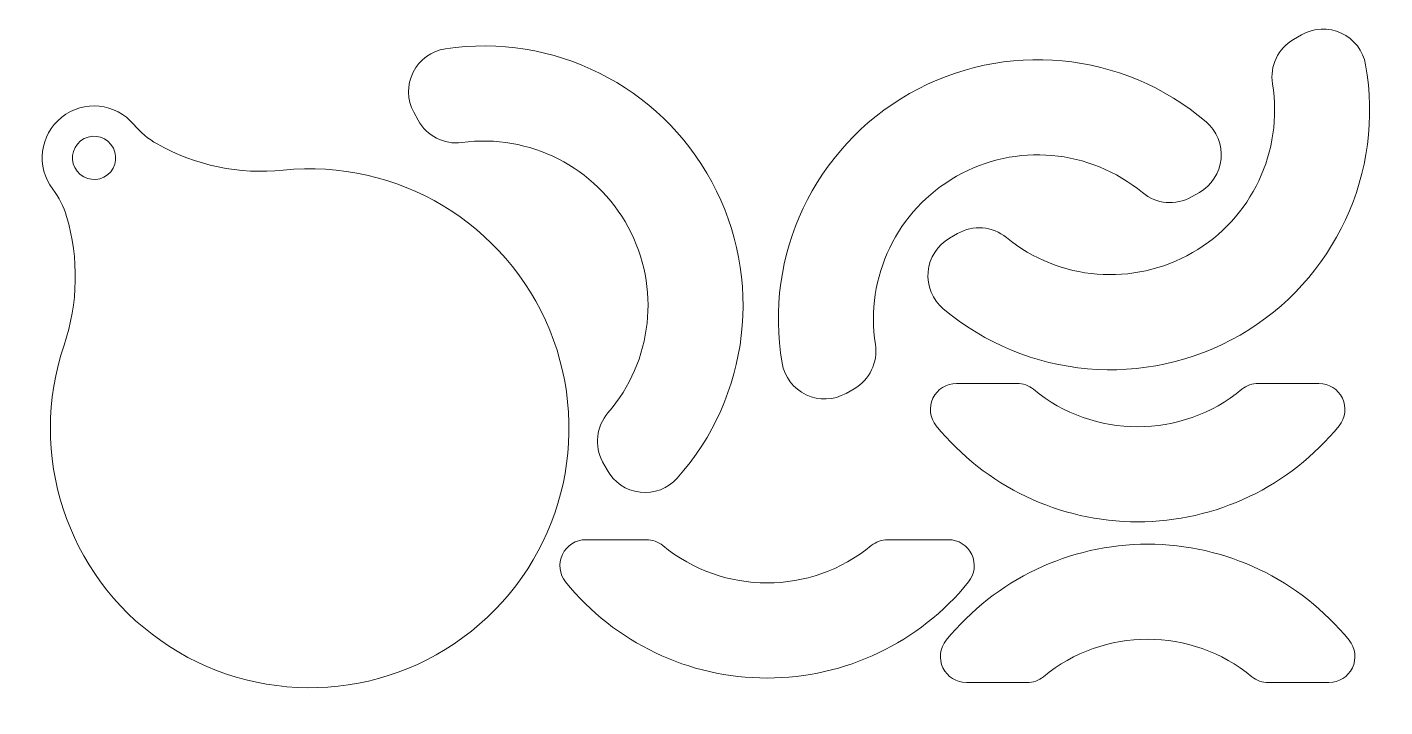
# Model space of a CAD drawing. Header units: centimetres. Extents: x -10.02 to -0.05, y 9.69 to 14.68.
import ezdxf

# ---------------------------------------------------------------- set-up
doc = ezdxf.new("R2010")
doc.units = ezdxf.units.CM
doc.header["$MEASUREMENT"] = 0
doc.layers.add('layer 1', color=7, linetype='Continuous')

msp = doc.modelspace()

# ---------------------------------------------------------------- linework, layer by layer
at = {"layer": 'layer 1', "color": 242, "lineweight": 9}
for points in [[(-0.1908, 14.40101), (-0.20899, 14.50287), (-0.27566, 14.58947), (-0.36948, 14.6331), (-0.36948, 14.6331), (-0.46331, 14.67673), (-0.5725, 14.6719), (-0.6621, 14.62017)], [(-5.24777, 11.36628), (-4.71372, 11.96509), (-4.61212, 12.83433), (-4.99368, 13.54016), (-4.99368, 13.54016), (-5.37524, 14.24599), (-6.15815, 14.63708), (-6.95166, 14.51823)], [(-1.36308, 13.98129), (-1.97315, 14.50245), (-2.84436, 14.58548), (-3.54189, 14.18895), (-3.54189, 14.18895), (-4.23941, 13.79242), (-4.61372, 13.00135), (-4.47797, 12.21055)], [(-6.95166, 14.51823), (-7.05399, 14.5029), (-7.14243, 14.43868), (-7.18866, 14.34611), (-7.18866, 14.34611), (-7.23491, 14.25355), (-7.23313, 14.14426), (-7.18393, 14.05325)], [(-3.29378, 12.6095), (-2.68025, 12.09243), (-1.8085, 12.01522), (-1.11364, 12.4164), (-1.11364, 12.4164), (-0.41878, 12.81758), (-0.04977, 13.61114), (-0.1908, 14.40101)], [(-2.82963, 13.13197), (-2.44132, 12.81463), (-1.89719, 12.77057), (-1.46289, 13.02132), (-1.46289, 13.02132), (-1.02859, 13.27206), (-0.79468, 13.76532), (-0.87535, 14.26027)], [(-1.4124, 13.46387), (-1.32245, 13.515), (-1.26306, 13.60675), (-1.25324, 13.70976), (-1.25324, 13.70976), (-1.24342, 13.81276), (-1.28441, 13.91408), (-1.36308, 13.98129)], [(-5.75704, 11.84489), (-5.42894, 12.22415), (-5.36966, 12.76683), (-5.60814, 13.20799), (-5.60814, 13.20799), (-5.84662, 13.64914), (-6.33314, 13.89678), (-6.83015, 13.83)], [(-1.83072, 13.46193), (-2.2169, 13.78186), (-2.76072, 13.82955), (-3.19669, 13.58171), (-3.19669, 13.58171), (-3.63265, 13.33388), (-3.86985, 12.84219), (-3.79249, 12.34671)], [(-3.24793, 13.12724), (-3.33753, 13.07551), (-3.39631, 12.98336), (-3.40544, 12.88029), (-3.40544, 12.88029), (-3.41457, 12.77723), (-3.3729, 12.67618), (-3.29378, 12.6095)], [(-4.47797, 12.21055), (-4.46046, 12.10857), (-4.39436, 12.02152), (-4.30084, 11.97727), (-4.30084, 11.97727), (-4.2073, 11.93302), (-4.09808, 11.93712), (-4.00814, 11.98825)], [(-3.19757, 12.06108), (-3.27101, 12.06108), (-3.33792, 12.01885), (-3.36953, 11.95255), (-3.36953, 11.95255), (-3.40113, 11.88626), (-3.39181, 11.80769), (-3.34557, 11.75063)], [(-0.38559, 11.75063), (-0.33935, 11.80769), (-0.33003, 11.88626), (-0.36163, 11.95255), (-0.36163, 11.95255), (-0.39324, 12.01885), (-0.46015, 12.06108), (-0.53359, 12.06108)], [(-3.34557, 11.75063), (-2.98386, 11.30432), (-2.44006, 11.04508), (-1.86558, 11.04508), (-1.86558, 11.04508), (-1.2911, 11.04508), (-0.7473, 11.30432), (-0.38559, 11.75063)], [(-5.76402, 11.42662), (-5.71482, 11.33561), (-5.62436, 11.27427), (-5.52158, 11.26225), (-5.52158, 11.26225), (-5.41881, 11.25024), (-5.31664, 11.28906), (-5.24777, 11.36628)], [(-5.92022, 10.91381), (-5.99366, 10.91381), (-6.06057, 10.87158), (-6.09218, 10.80528), (-6.09218, 10.80528), (-6.12378, 10.73899), (-6.11446, 10.66042), (-6.06822, 10.60336)], [(-0.31217, 10.17524), (-0.67388, 10.62155), (-1.21768, 10.88079), (-1.79216, 10.88079), (-1.79216, 10.88079), (-2.36664, 10.88079), (-2.91044, 10.62155), (-3.27215, 10.17524)], [(-3.10824, 10.60336), (-3.062, 10.66042), (-3.05268, 10.73899), (-3.08428, 10.80528), (-3.08428, 10.80528), (-3.11589, 10.87158), (-3.1828, 10.91381), (-3.25624, 10.91381)], [(-6.06822, 10.60336), (-5.70651, 10.15705), (-5.16271, 9.89781), (-4.58823, 9.89781), (-4.58823, 9.89781), (-4.01375, 9.89781), (-3.46995, 10.15705), (-3.10824, 10.60336)], [(-3.27215, 10.17524), (-3.31839, 10.11818), (-3.32771, 10.03961), (-3.29611, 9.97332), (-3.29611, 9.97332), (-3.2645, 9.90702), (-3.19759, 9.86479), (-3.12415, 9.86479)], [(-0.46017, 9.86479), (-0.38673, 9.86479), (-0.31982, 9.90702), (-0.28821, 9.97332), (-0.28821, 9.97332), (-0.25661, 10.03961), (-0.26593, 10.11818), (-0.31217, 10.17524)]]:
    msp.add_open_spline(points, degree=3, knots=[0, 0, 0, 0, 0.3333333, 0.3333333, 0.3333333, 0.3333333, 1, 1, 1, 1], dxfattribs=at)
for points in [[(-0.72074, 14.58631), (-0.83503, 14.52033), (-0.89659, 14.39053), (-0.87535, 14.26027)], [(-0.6621, 14.62017), (-0.6621, 14.62017), (-0.72074, 14.58631), (-0.72074, 14.58631)], [(-7.18393, 14.05325), (-7.18393, 14.05325), (-7.15173, 13.99369), (-7.15173, 13.99369)], [(-7.15173, 13.99369), (-7.08898, 13.87759), (-6.96095, 13.81242), (-6.83015, 13.83)], [(-1.83072, 13.46193), (-1.72909, 13.37773), (-1.58599, 13.36519), (-1.47126, 13.43041)], [(-1.47126, 13.43041), (-1.47126, 13.43041), (-1.4124, 13.46387), (-1.4124, 13.46387)], [(-2.82963, 13.13197), (-2.93181, 13.21549), (-3.075, 13.22708), (-3.18929, 13.16109)], [(-3.18929, 13.16109), (-3.18929, 13.16109), (-3.24793, 13.12724), (-3.24793, 13.12724)], [(-3.94928, 12.02171), (-3.83455, 12.08693), (-3.77213, 12.21632), (-3.79249, 12.34671)], [(-4.00814, 11.98825), (-4.00814, 11.98825), (-3.94928, 12.02171), (-3.94928, 12.02171)], [(-2.75231, 12.06108), (-2.75231, 12.06108), (-3.19757, 12.06108), (-3.19757, 12.06108)], [(-2.63139, 12.01778), (-2.66547, 12.04577), (-2.70821, 12.06108), (-2.75231, 12.06108)], [(-2.63139, 12.01778), (-2.1863, 11.65217), (-1.54486, 11.65217), (-1.09977, 12.01778)], [(-0.97885, 12.06108), (-1.02295, 12.06108), (-1.06569, 12.04577), (-1.09977, 12.01778)], [(-0.53359, 12.06108), (-0.53359, 12.06108), (-0.97885, 12.06108), (-0.97885, 12.06108)], [(-5.75704, 11.84489), (-5.84338, 11.74508), (-5.85898, 11.60227), (-5.79622, 11.48618)], [(-5.79622, 11.48618), (-5.79622, 11.48618), (-5.76402, 11.42662), (-5.76402, 11.42662)], [(-5.47496, 10.91381), (-5.47496, 10.91381), (-5.92022, 10.91381), (-5.92022, 10.91381)], [(-5.35404, 10.87051), (-5.38812, 10.8985), (-5.43086, 10.91381), (-5.47496, 10.91381)], [(-3.7015, 10.91381), (-3.7456, 10.91381), (-3.78834, 10.8985), (-3.82242, 10.87051)], [(-3.25624, 10.91381), (-3.25624, 10.91381), (-3.7015, 10.91381), (-3.7015, 10.91381)], [(-5.35404, 10.87051), (-4.90895, 10.5049), (-4.26751, 10.5049), (-3.82242, 10.87051)], [(-1.02635, 9.90809), (-1.47144, 10.2737), (-2.11288, 10.2737), (-2.55797, 9.90809)], [(-2.67889, 9.86479), (-2.63479, 9.86479), (-2.59205, 9.8801), (-2.55797, 9.90809)], [(-1.02635, 9.90809), (-0.99227, 9.8801), (-0.94953, 9.86479), (-0.90543, 9.86479)], [(-3.12415, 9.86479), (-3.12415, 9.86479), (-2.67889, 9.86479), (-2.67889, 9.86479)], [(-0.90543, 9.86479), (-0.90543, 9.86479), (-0.46017, 9.86479), (-0.46017, 9.86479)]]:
    msp.add_open_spline(points, degree=3, dxfattribs=at)
at = {"layer": 'layer 1', "color": 240, "lineweight": 9}
for points, knots in [([(-9.24017, 13.96181), (-9.37296, 14.12053), (-9.60819, 14.14423), (-9.76997, 14.01517), (-9.76997, 14.01517), (-9.93175, 13.88612), (-9.96093, 13.65151), (-9.8357, 13.48676)], [0, 0, 0, 0, 0.3333333, 0.3333333, 0.3333333, 0.3333333, 1, 1, 1, 1]), ([(-9.75266, 12.34311), (-10.02405, 11.54229), (-9.73508, 10.65841), (-9.04304, 10.17255), (-9.04304, 10.17255), (-8.35099, 9.6867), (-7.42151, 9.71518), (-6.7605, 10.24247), (-6.7605, 10.24247), (-6.09948, 10.76976), (-5.86514, 11.66966), (-6.18503, 12.45237), (-6.18503, 12.45237), (-6.50492, 13.23509), (-7.30247, 13.71328), (-8.14357, 13.62667)], [0, 0, 0, 0, 0.2, 0.2, 0.2, 0.2, 0.4, 0.4, 0.4, 0.4, 0.6, 0.6, 0.6, 0.6, 1, 1, 1, 1])]:
    msp.add_open_spline(points, degree=3, knots=knots, dxfattribs=at)
at = {"layer": 'layer 1', "color": 7, "lineweight": 9}
msp.add_open_spline([(-9.40828, 13.81632), (-9.46295, 13.88486), (-9.56284, 13.8961), (-9.63138, 13.84143), (-9.63138, 13.84143), (-9.69992, 13.78675), (-9.71115, 13.68687), (-9.65648, 13.61833), (-9.65648, 13.61833), (-9.6018, 13.54979), (-9.50193, 13.53855), (-9.43338, 13.59323), (-9.43338, 13.59323), (-9.36485, 13.6479), (-9.3536, 13.74778), (-9.40828, 13.81632)], degree=3, knots=[0, 0, 0, 0, 0.2, 0.2, 0.2, 0.2, 0.4, 0.4, 0.4, 0.4, 0.6, 0.6, 0.6, 0.6, 1, 1, 1, 1], dxfattribs=at)
at = {"layer": 'layer 1', "color": 240, "lineweight": 9}
for points in [[(-9.24017, 13.96181), (-9.19208, 13.90433), (-9.13398, 13.85603), (-9.06869, 13.81924)], [(-9.06869, 13.81924), (-8.78766, 13.66091), (-8.46445, 13.59363), (-8.14357, 13.62667)], [(-9.73481, 13.28789), (-9.75617, 13.35972), (-9.79034, 13.4271), (-9.8357, 13.48676)], [(-9.75266, 12.34311), (-9.64913, 12.64861), (-9.64289, 12.9787), (-9.73481, 13.28789)]]:
    msp.add_open_spline(points, degree=3, dxfattribs=at)

doc.saveas('drawing.dxf')
